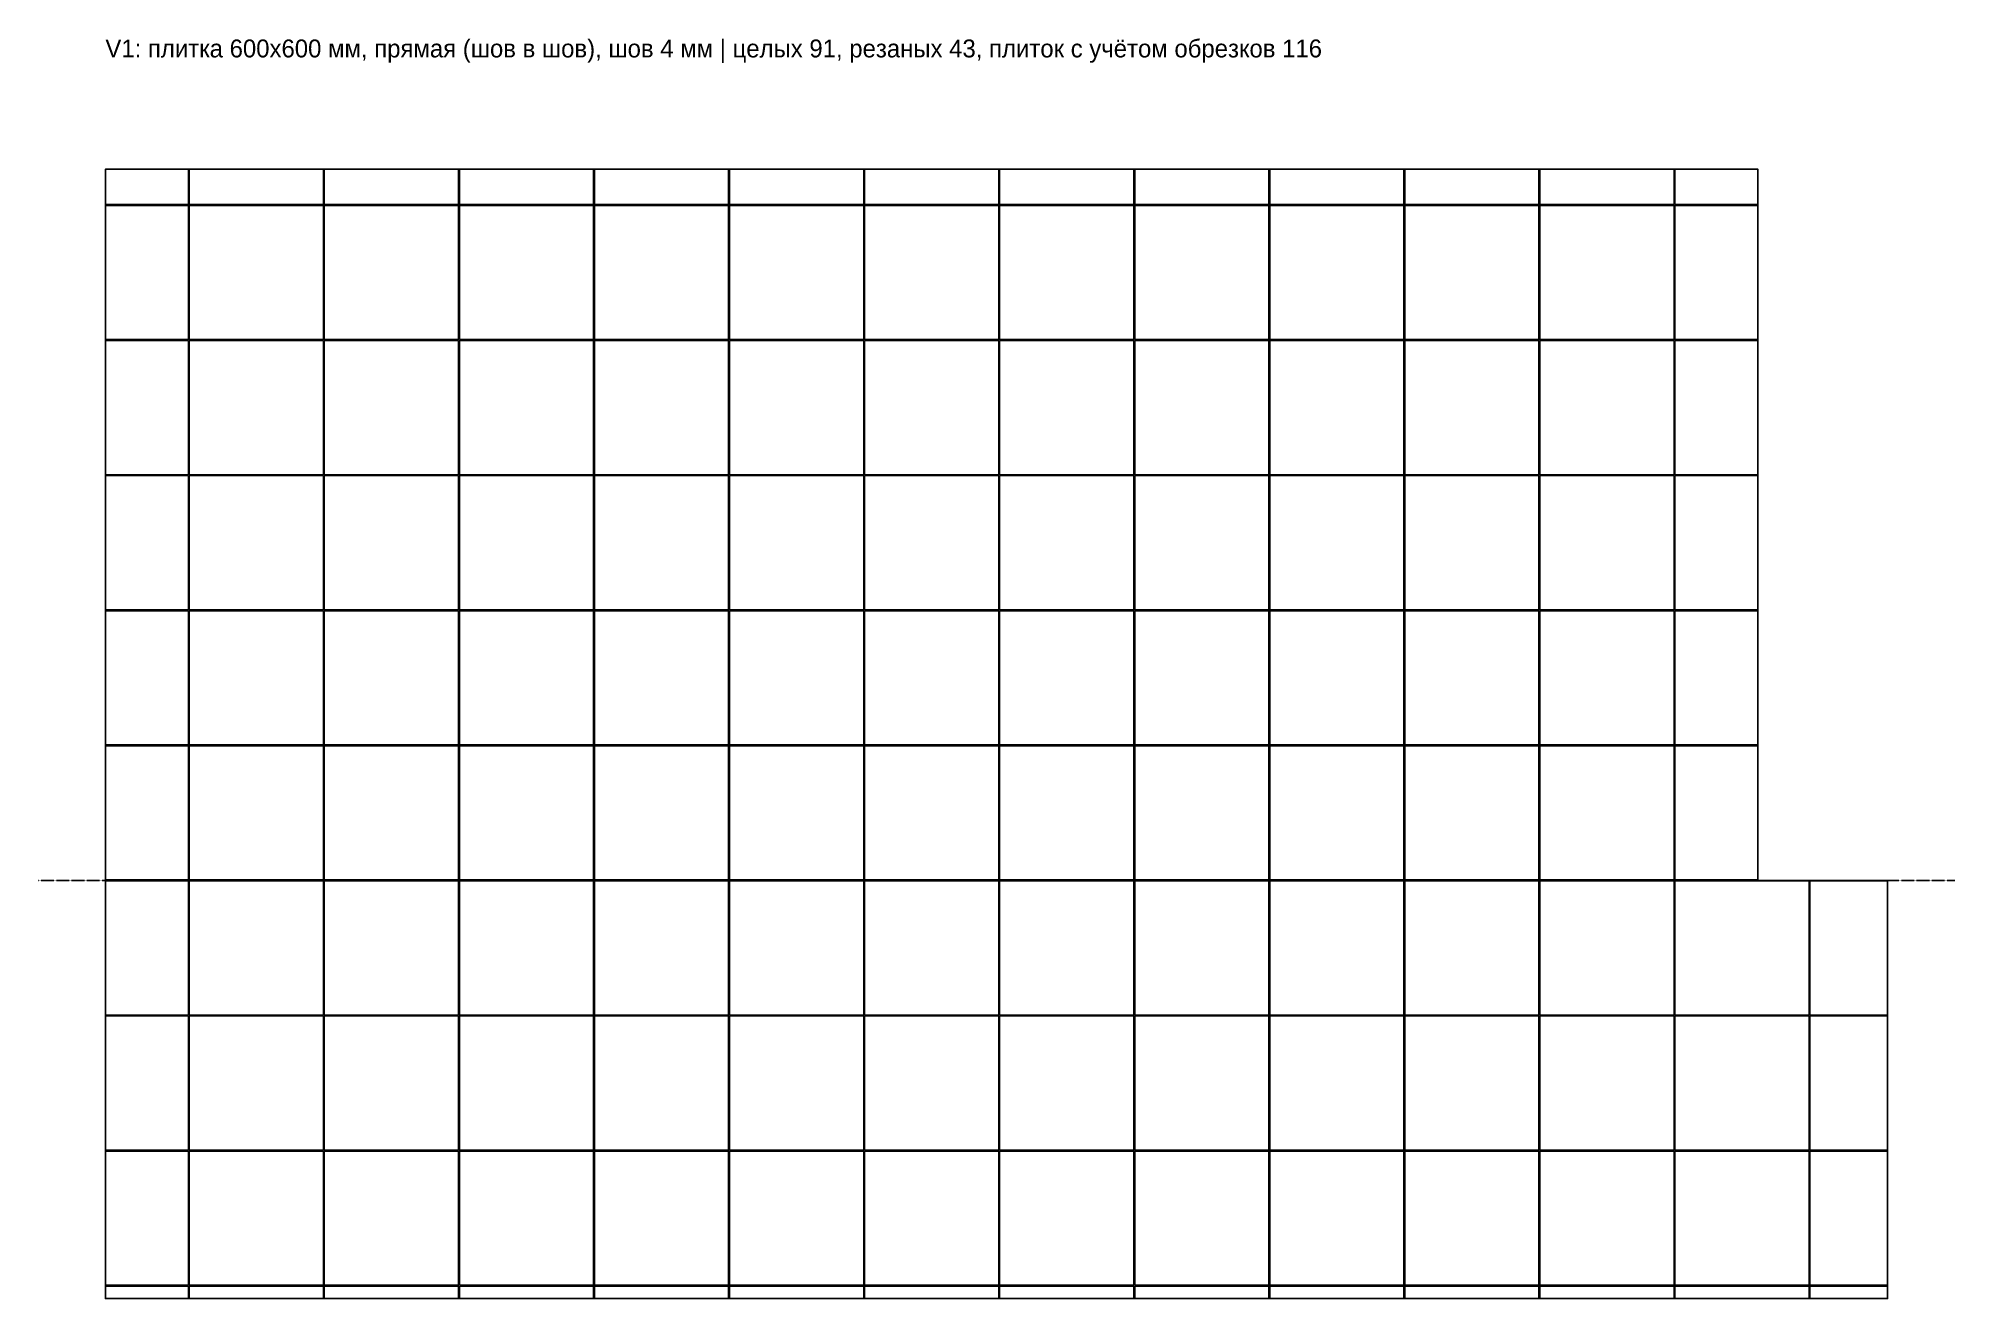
# Model space of a CAD drawing. Header units: millimetres. Extents: x -300 to 8270, y -1870 to 3765.
import ezdxf

# ---------------------------------------------------------------- set-up
doc = ezdxf.new("R2010")
doc.units = ezdxf.units.MM
doc.linetypes.add('DASHED', pattern=[1.524, 1.27, -0.254])
for name, color, linetype in [('KONTUR', 7, 'Continuous'), ('PLITKA_CEL', 8, 'Continuous'), ('PLITKA_MELK', 1, 'Continuous'), ('PLITKA_REZ', 2, 'Continuous'), ('STYK', 1, 'Continuous'), ('TEKST', 3, 'Continuous'), ('ZONY', 5, 'Continuous')]:
    doc.layers.add(name, color=color, linetype=linetype)

msp = doc.modelspace()

# ---------------------------------------------------------------- linework, layer by layer
at = {"layer": 'KONTUR'}
msp.add_lwpolyline([(7970, 0), (7970, -1870), (0, -1870), (0, 0), (0, 3180), (7390, 3180), (7390, 0), (7970, 0)], close=True, dxfattribs=at)
at = {"layer": 'PLITKA_CEL'}
for points in [[(375, 2418), (375, 3018), (975, 3018), (975, 2418), (375, 2418)], [(979, 2418), (979, 3018), (1579, 3018), (1579, 2418), (979, 2418)], [(1583, 2418), (1583, 3018), (2183, 3018), (2183, 2418), (1583, 2418)], [(2187, 2418), (2187, 3018), (2787, 3018), (2787, 2418), (2187, 2418)], [(2791, 2418), (2791, 3018), (3391, 3018), (3391, 2418), (2791, 2418)], [(3395, 2418), (3395, 3018), (3995, 3018), (3995, 2418), (3395, 2418)], [(3999, 2418), (3999, 3018), (4599, 3018), (4599, 2418), (3999, 2418)], [(4603, 2418), (4603, 3018), (5203, 3018), (5203, 2418), (4603, 2418)], [(5207, 2418), (5207, 3018), (5807, 3018), (5807, 2418), (5207, 2418)], [(5811, 2418), (5811, 3018), (6411, 3018), (6411, 2418), (5811, 2418)], [(6415, 2418), (6415, 3018), (7015, 3018), (7015, 2418), (6415, 2418)], [(375, 1814), (375, 2414), (975, 2414), (975, 1814), (375, 1814)], [(979, 1814), (979, 2414), (1579, 2414), (1579, 1814), (979, 1814)], [(1583, 1814), (1583, 2414), (2183, 2414), (2183, 1814), (1583, 1814)], [(2187, 1814), (2187, 2414), (2787, 2414), (2787, 1814), (2187, 1814)], [(2791, 1814), (2791, 2414), (3391, 2414), (3391, 1814), (2791, 1814)], [(3395, 1814), (3395, 2414), (3995, 2414), (3995, 1814), (3395, 1814)], [(3999, 1814), (3999, 2414), (4599, 2414), (4599, 1814), (3999, 1814)], [(4603, 1814), (4603, 2414), (5203, 2414), (5203, 1814), (4603, 1814)], [(5207, 1814), (5207, 2414), (5807, 2414), (5807, 1814), (5207, 1814)], [(5811, 1814), (5811, 2414), (6411, 2414), (6411, 1814), (5811, 1814)], [(6415, 1814), (6415, 2414), (7015, 2414), (7015, 1814), (6415, 1814)], [(375, 1210), (375, 1810), (975, 1810), (975, 1210), (375, 1210)], [(979, 1210), (979, 1810), (1579, 1810), (1579, 1210), (979, 1210)], [(1583, 1210), (1583, 1810), (2183, 1810), (2183, 1210), (1583, 1210)], [(2187, 1210), (2187, 1810), (2787, 1810), (2787, 1210), (2187, 1210)], [(2791, 1210), (2791, 1810), (3391, 1810), (3391, 1210), (2791, 1210)], [(3395, 1210), (3395, 1810), (3995, 1810), (3995, 1210), (3395, 1210)], [(3999, 1210), (3999, 1810), (4599, 1810), (4599, 1210), (3999, 1210)], [(4603, 1210), (4603, 1810), (5203, 1810), (5203, 1210), (4603, 1210)], [(5207, 1210), (5207, 1810), (5807, 1810), (5807, 1210), (5207, 1210)], [(5811, 1210), (5811, 1810), (6411, 1810), (6411, 1210), (5811, 1210)], [(6415, 1210), (6415, 1810), (7015, 1810), (7015, 1210), (6415, 1210)], [(375, 606), (375, 1206), (975, 1206), (975, 606), (375, 606)], [(979, 606), (979, 1206), (1579, 1206), (1579, 606), (979, 606)], [(1583, 606), (1583, 1206), (2183, 1206), (2183, 606), (1583, 606)], [(2187, 606), (2187, 1206), (2787, 1206), (2787, 606), (2187, 606)], [(2791, 606), (2791, 1206), (3391, 1206), (3391, 606), (2791, 606)], [(3395, 606), (3395, 1206), (3995, 1206), (3995, 606), (3395, 606)], [(3999, 606), (3999, 1206), (4599, 1206), (4599, 606), (3999, 606)], [(4603, 606), (4603, 1206), (5203, 1206), (5203, 606), (4603, 606)], [(5207, 606), (5207, 1206), (5807, 1206), (5807, 606), (5207, 606)], [(5811, 606), (5811, 1206), (6411, 1206), (6411, 606), (5811, 606)], [(6415, 606), (6415, 1206), (7015, 1206), (7015, 606), (6415, 606)], [(375, 2), (375, 602), (975, 602), (975, 2), (375, 2)], [(979, 2), (979, 602), (1579, 602), (1579, 2), (979, 2)], [(1583, 2), (1583, 602), (2183, 602), (2183, 2), (1583, 2)], [(2187, 2), (2187, 602), (2787, 602), (2787, 2), (2187, 2)], [(2791, 2), (2791, 602), (3391, 602), (3391, 2), (2791, 2)], [(3395, 2), (3395, 602), (3995, 602), (3995, 2), (3395, 2)], [(3999, 2), (3999, 602), (4599, 602), (4599, 2), (3999, 2)], [(4603, 2), (4603, 602), (5203, 602), (5203, 2), (4603, 2)], [(5207, 2), (5207, 602), (5807, 602), (5807, 2), (5207, 2)], [(5811, 2), (5811, 602), (6411, 602), (6411, 2), (5811, 2)], [(6415, 2), (6415, 602), (7015, 602), (7015, 2), (6415, 2)], [(375, -602), (375, -2), (975, -2), (975, -602), (375, -602)], [(979, -602), (979, -2), (1579, -2), (1579, -602), (979, -602)], [(1583, -602), (1583, -2), (2183, -2), (2183, -602), (1583, -602)], [(2187, -602), (2187, -2), (2787, -2), (2787, -602), (2187, -602)], [(2791, -602), (2791, -2), (3391, -2), (3391, -602), (2791, -602)], [(3395, -602), (3395, -2), (3995, -2), (3995, -602), (3395, -602)], [(3999, -602), (3999, -2), (4599, -2), (4599, -602), (3999, -602)], [(4603, -602), (4603, -2), (5203, -2), (5203, -602), (4603, -602)], [(5207, -602), (5207, -2), (5807, -2), (5807, -602), (5207, -602)], [(5811, -602), (5811, -2), (6411, -2), (6411, -602), (5811, -602)], [(6415, -602), (6415, -2), (7015, -2), (7015, -602), (6415, -602)], [(7019, -602), (7019, -2), (7619, -2), (7619, -602), (7019, -602)], [(375, -1206), (375, -606), (975, -606), (975, -1206), (375, -1206)], [(979, -1206), (979, -606), (1579, -606), (1579, -1206), (979, -1206)], [(1583, -1206), (1583, -606), (2183, -606), (2183, -1206), (1583, -1206)], [(2187, -1206), (2187, -606), (2787, -606), (2787, -1206), (2187, -1206)], [(2791, -1206), (2791, -606), (3391, -606), (3391, -1206), (2791, -1206)], [(3395, -1206), (3395, -606), (3995, -606), (3995, -1206), (3395, -1206)], [(3999, -1206), (3999, -606), (4599, -606), (4599, -1206), (3999, -1206)], [(4603, -1206), (4603, -606), (5203, -606), (5203, -1206), (4603, -1206)], [(5207, -1206), (5207, -606), (5807, -606), (5807, -1206), (5207, -1206)], [(5811, -1206), (5811, -606), (6411, -606), (6411, -1206), (5811, -1206)], [(6415, -1206), (6415, -606), (7015, -606), (7015, -1206), (6415, -1206)], [(7019, -1206), (7019, -606), (7619, -606), (7619, -1206), (7019, -1206)], [(375, -1810), (375, -1210), (975, -1210), (975, -1810), (375, -1810)], [(979, -1810), (979, -1210), (1579, -1210), (1579, -1810), (979, -1810)], [(1583, -1810), (1583, -1210), (2183, -1210), (2183, -1810), (1583, -1810)], [(2187, -1810), (2187, -1210), (2787, -1210), (2787, -1810), (2187, -1810)], [(2791, -1810), (2791, -1210), (3391, -1210), (3391, -1810), (2791, -1810)], [(3395, -1810), (3395, -1210), (3995, -1210), (3995, -1810), (3395, -1810)], [(3999, -1810), (3999, -1210), (4599, -1210), (4599, -1810), (3999, -1810)], [(4603, -1810), (4603, -1210), (5203, -1210), (5203, -1810), (4603, -1810)], [(5207, -1810), (5207, -1210), (5807, -1210), (5807, -1810), (5207, -1810)], [(5811, -1810), (5811, -1210), (6411, -1210), (6411, -1810), (5811, -1810)], [(6415, -1810), (6415, -1210), (7015, -1210), (7015, -1810), (6415, -1810)], [(7019, -1810), (7019, -1210), (7619, -1210), (7619, -1810), (7019, -1810)]]:
    msp.add_lwpolyline(points, close=True, dxfattribs=at)
at = {"layer": 'PLITKA_MELK'}
for points in [[(371, -1814), (371, -1870), (0, -1870), (0, -1814), (371, -1814)], [(375, -1814), (975, -1814), (975, -1870), (375, -1870), (375, -1814)], [(979, -1814), (1579, -1814), (1579, -1870), (979, -1870), (979, -1814)], [(1583, -1814), (2183, -1814), (2183, -1870), (1583, -1870), (1583, -1814)], [(2187, -1814), (2787, -1814), (2787, -1870), (2187, -1870), (2187, -1814)], [(2791, -1814), (3391, -1814), (3391, -1870), (2791, -1870), (2791, -1814)], [(3395, -1814), (3995, -1814), (3995, -1870), (3395, -1870), (3395, -1814)], [(3999, -1814), (4599, -1814), (4599, -1870), (3999, -1870), (3999, -1814)], [(4603, -1814), (5203, -1814), (5203, -1870), (4603, -1870), (4603, -1814)], [(5207, -1814), (5807, -1814), (5807, -1870), (5207, -1870), (5207, -1814)], [(5811, -1814), (6411, -1814), (6411, -1870), (5811, -1870), (5811, -1814)], [(6415, -1814), (7015, -1814), (7015, -1870), (6415, -1870), (6415, -1814)], [(7019, -1814), (7619, -1814), (7619, -1870), (7019, -1870), (7019, -1814)], [(7623, -1814), (7970, -1814), (7970, -1870), (7623, -1870), (7623, -1814)]]:
    msp.add_lwpolyline(points, close=True, dxfattribs=at)
at = {"layer": 'PLITKA_REZ'}
for points in [[(371, 3022), (0, 3022), (0, 3180), (371, 3180), (371, 3022)], [(975, 3022), (375, 3022), (375, 3180), (975, 3180), (975, 3022)], [(1579, 3022), (979, 3022), (979, 3180), (1579, 3180), (1579, 3022)], [(2183, 3022), (1583, 3022), (1583, 3180), (2183, 3180), (2183, 3022)], [(2787, 3022), (2187, 3022), (2187, 3180), (2787, 3180), (2787, 3022)], [(3391, 3022), (2791, 3022), (2791, 3180), (3391, 3180), (3391, 3022)], [(3995, 3022), (3395, 3022), (3395, 3180), (3995, 3180), (3995, 3022)], [(4599, 3022), (3999, 3022), (3999, 3180), (4599, 3180), (4599, 3022)], [(5203, 3022), (4603, 3022), (4603, 3180), (5203, 3180), (5203, 3022)], [(5807, 3022), (5207, 3022), (5207, 3180), (5807, 3180), (5807, 3022)], [(6411, 3022), (5811, 3022), (5811, 3180), (6411, 3180), (6411, 3022)], [(7015, 3022), (6415, 3022), (6415, 3180), (7015, 3180), (7015, 3022)], [(7019, 3022), (7019, 3180), (7390, 3180), (7390, 3022), (7019, 3022)], [(371, 3018), (371, 2418), (0, 2418), (0, 3018), (371, 3018)], [(7019, 2418), (7019, 3018), (7390, 3018), (7390, 2418), (7019, 2418)], [(371, 2414), (371, 1814), (0, 1814), (0, 2414), (371, 2414)], [(7019, 1814), (7019, 2414), (7390, 2414), (7390, 1814), (7019, 1814)], [(371, 1810), (371, 1210), (0, 1210), (0, 1810), (371, 1810)], [(7019, 1210), (7019, 1810), (7390, 1810), (7390, 1210), (7019, 1210)], [(371, 1206), (371, 606), (0, 606), (0, 1206), (371, 1206)], [(7019, 606), (7019, 1206), (7390, 1206), (7390, 606), (7019, 606)], [(371, 602), (371, 2), (0, 2), (0, 602), (371, 602)], [(7019, 2), (7019, 602), (7390, 602), (7390, 2), (7019, 2)], [(371, -2), (371, -602), (0, -602), (0, -2), (371, -2)], [(7623, -602), (7623, -2), (7970, -2), (7970, -602), (7623, -602)], [(371, -606), (371, -1206), (0, -1206), (0, -606), (371, -606)], [(7623, -1206), (7623, -606), (7970, -606), (7970, -1206), (7623, -1206)], [(371, -1210), (371, -1810), (0, -1810), (0, -1210), (371, -1210)], [(7623, -1810), (7623, -1210), (7970, -1210), (7970, -1810), (7623, -1810)]]:
    msp.add_lwpolyline(points, close=True, dxfattribs=at)
at = {"layer": 'STYK', "linetype": 'DASHED'}
msp.add_line((-300, 0), (8270, 0), dxfattribs=at)
at = {"layer": 'ZONY'}
for points in [[(7390, 0), (7390, 3180), (0, 3180), (0, 0), (7390, 0)], [(7970, -1870), (7970, 0), (0, 0), (0, -1870), (7970, -1870)]]:
    msp.add_lwpolyline(points, close=True, dxfattribs=at)

# ---------------------------------------------------------------- texts
at = {"layer": 'TEKST'}
msp.add_text('V1: плитка 600x600 мм, прямая (шов в шов), шов 4 мм | целых 91, резаных 43, плиток с учётом обрезков 116', height=80, dxfattribs=at).set_placement((0, 3680))

doc.saveas('drawing.dxf')
